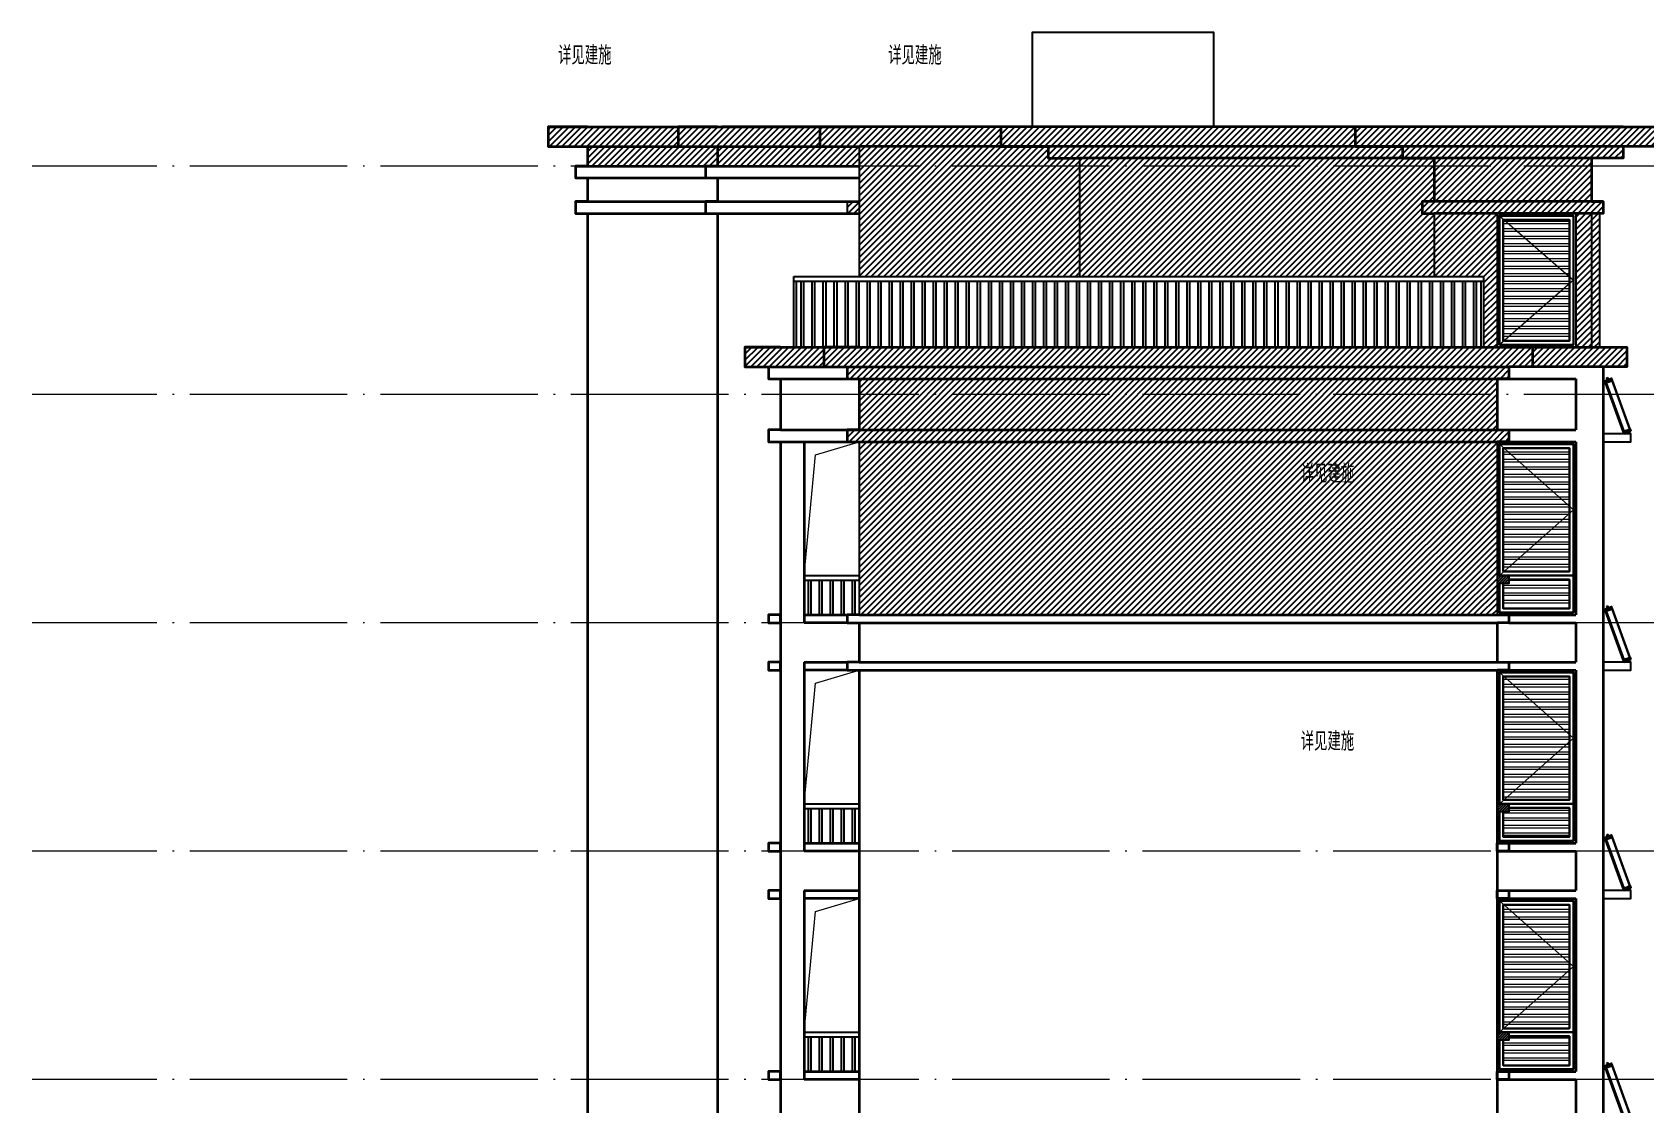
# Model space of a CAD drawing. Extents: x -518115 to 790560, y -210384 to 1628073.
# Drawn here: x 419417 to 439905, y -16788 to -3168 of the extents above; entities that cross this region are included whole.
import ezdxf
from ezdxf.xclip import XClip

# ---------------------------------------------------------------- set-up
doc = ezdxf.new("R2010")
doc.units = 0
doc.header["$LTSCALE"] = 1000
doc.header["$MEASUREMENT"] = 0
doc.header["$XCLIPFRAME"] = 0
doc.linetypes.add('DOTE', pattern=[2.42, 2, -0.2, 0.02, -0.2])
for name, color, linetype in [('3-剖面填充（细）', 250, 'Continuous'), ('PUB_TEXT', 4, 'Continuous'), ('Stair-栏杆', 142, 'Continuous'), ('实线层', 7, 'Continuous'), ('看线', 251, 'Continuous')]:
    doc.layers.add(name, color=color, linetype=linetype)
for name, color, linetype, lineweight in [('DOTE', 19, 'DOTE', 9), ('立面-中轮廓线', 213, 'Continuous', 35), ('立面-普通轮廓', 7, 'Continuous', 18), ('立面-洞口示意', 152, 'Continuous', 13), ('立面-窗', 129, 'Continuous', 30), ('立面-窗开启线', 250, 'Continuous', 13)]:
    doc.layers.add(name, color=color, linetype=linetype, lineweight=lineweight)
doc.styles.add('_TCH_AXIS', font='COMPLEX', dxfattribs={"bigfont": 'GBCBIG'})
pattern_1 = [(45, (0, 0), (-39.2886205, 39.2886205), [])]

# ---------------------------------------------------------------- blocks, each defined once
blk = doc.blocks.new('A$C01192DFB')
at = {"layer": '实线层', "color": 5}
for p, q in [((-469, -397), (-244, 220)), ((-468, -397), (-243, 220)), ((-243, 220), (-468, -397)), ((-240, 219), (-465, -398)), ((-240, 219), (-464, -398)), ((-245, 221), (-235, 249)), ((-245, 221), (-235, 249)), ((-155, 188), (-245, 221)), ((-147, 211), (-237, 244)), ((-147, 212), (-236, 244)), ((-145, 216), (-235, 249)), ((-145, 217), (-235, 249)), ((-235, 249), (-235, 249)), ((-220, 221), (-219, 224)), ((-218, 219), (-220, 221)), ((-219, 214), (-214, 228)), ((-219, 224), (-216, 224)), ((-215, 219), (-218, 219)), ((-216, 224), (-214, 222)), ((-214, 222), (-215, 219)), ((-196, 238), (-203, 238)), ((-177, 228), (-203, 238)), ((-196, 238), (-189, 258)), ((-196, 238), (-181, 233)), ((-174, 252), (-189, 258)), ((-181, 233), (-174, 252)), ((-181, 233), (-177, 228)), ((-179, 200), (-174, 214)), ((-179, 206), (-178, 209)), ((-177, 204), (-179, 206)), ((-178, 209), (-176, 209)), ((-176, 209), (-174, 207)), ((-174, 207), (-175, 204)), ((-155, 188), (-145, 217)), ((-155, 188), (-145, 216)), ((-145, 216), (-145, 216)), ((-166, 192), (-391, -425)), ((-166, 192), (-390, -425)), ((-382, -428), (-157, 189)), ((-157, 189), (-381, -429)), ((-381, -429), (-156, 189)), ((-175, 204), (-177, 204)), ((-470, -396), (-480, -424)), ((-469, -397), (-480, -425)), ((-380, -429), (-470, -396)), ((-380, -429), (-468, -397)), ((-446, -408), (-451, -422)), ((-480, -424), (-480, -424)), ((-390, -457), (-480, -425)), ((-390, -457), (-480, -425)), ((-388, -453), (-478, -420)), ((-389, -453), (-478, -420)), ((-450, -413), (-451, -415)), ((-451, -415), (-449, -418)), ((-447, -412), (-450, -413)), ((-449, -418), (-447, -417)), ((-446, -414), (-447, -412)), ((-447, -417), (-446, -414)), ((-407, -429), (-408, -431)), ((-408, -431), (-406, -433)), ((-402, -424), (-407, -438)), ((-404, -428), (-407, -429)), ((-406, -433), (-403, -433)), ((-402, -430), (-404, -428)), ((-403, -433), (-402, -430)), ((-380, -429), (-390, -457)), ((-380, -429), (-390, -457)), ((-390, -457), (-390, -457))]:
    blk.add_line(p, q, dxfattribs=at)
for points in [[(-237, 244), (-237, 244), (-237, 244), (-236, 244), (-236, 244)], [(-147, 211), (-147, 212), (-147, 212), (-147, 212), (-147, 212)], [(-478, -420), (-478, -420), (-478, -420), (-478, -420), (-478, -420)], [(-388, -453), (-388, -453), (-388, -453), (-389, -453), (-389, -453)]]:
    blk.add_lwpolyline(points, dxfattribs=at)
for centre, radius in [((-217, 221), 10), ((-217, 221), 9.5), ((-177, 207), 10), ((-177, 207), 9.5), ((-448, -415), 9.5), ((-448, -415), 10), ((-405, -431), 10), ((-405, -431), 9.5)]:
    blk.add_circle(centre, radius, dxfattribs=at)
for centre, start, end in [((-235, 249), 70, 160), ((-145, 216), 340, 70), ((-480, -424), 160, 250), ((-390, -457), 250, 340)]:
    blk.add_arc(centre, 0.5, start, end, dxfattribs=at)
blk = doc.blocks.new('A$C20471149')
at = {"layer": '立面-窗开启线', "ltscale": 0.5, "true_color": 0x88471b}
h = blk.add_hatch(dxfattribs=at)
h.set_pattern_fill('ANSI32', color=36, scale=20, angle=135)
h.set_pattern_definition([(180, (-1000, -50), (-7e-15, -95.25), []), (180, (-1031.75, -18.25), (-7e-15, -95.25), [])])
edge = h.paths.add_edge_path()
edge.add_line((-80, 2120), (-80, 550))
edge.add_line((-80, 550), (-920, 550))
edge.add_line((-920, 551), (-920, 2120))
edge.add_line((-920, 2120), (-80, 2120))
h = blk.add_hatch(dxfattribs=at)
h.set_pattern_fill('ANSI32', color=36, scale=20, angle=135)
h.set_pattern_definition([(180, (-1000, -1745), (-7e-15, -95.25), []), (180, (-1031.75, -1713.25), (-7e-15, -95.25), [])])
edge = h.paths.add_edge_path()
edge.add_line((-80, 450), (-80, 80))
edge.add_line((-80, 80), (-920, 80))
edge.add_line((-920, 82), (-920, 450))
edge.add_line((-920, 450), (-80, 450))
at = {"layer": '立面-普通轮廓'}
blk.add_lwpolyline([(-1000, 0), (0, 0), (0, 2200), (-1000, 2200)], close=True, dxfattribs=at)
at = {"layer": '立面-窗'}
for points in [[(-970, 500), (-30, 500), (-30, 2170), (-970, 2170)], [(-920, 550), (-80, 550), (-80, 2120), (-920, 2120)], [(-970, 500), (-30, 500), (-30, 30), (-970, 30)], [(-920, 450), (-80, 450), (-80, 80), (-920, 80)]]:
    blk.add_lwpolyline(points, close=True, dxfattribs=at)
at = {"layer": '立面-窗开启线', "ltscale": 0.5}
blk.add_lwpolyline([(-970, 2170), (-30, 1335), (-970, 500)], dxfattribs=at)
blk = doc.blocks.new('A$C5EA73215')
at = {"layer": '立面-窗开启线', "ltscale": 0.5, "true_color": 0x88471b}
h = blk.add_hatch(dxfattribs=at)
h.set_pattern_fill('ANSI32', color=36, scale=20, angle=135)
h.set_pattern_definition([(180, (0, -550), (-7e-15, -95.25), []), (180, (-31.75, -518.25), (-7e-15, -95.25), [])])
edge = h.paths.add_edge_path()
edge.add_line((920, 1620), (920, 80))
edge.add_line((920, 80), (80, 80))
edge.add_line((80, 86), (80, 1620))
edge.add_line((80, 1620), (920, 1620))
at = {"layer": '立面-普通轮廓'}
blk.add_lwpolyline([(0, 0), (1000, 0), (1000, 1700), (0, 1700)], close=True, dxfattribs=at)
at = {"layer": '立面-窗'}
for points in [[(30, 30), (970, 30), (970, 1670), (30, 1670)], [(80, 80), (920, 80), (920, 1620), (80, 1620)]]:
    blk.add_lwpolyline(points, close=True, dxfattribs=at)
at = {"layer": '立面-窗开启线', "ltscale": 0.5}
blk.add_lwpolyline([(30, 1670), (970, 850), (30, 30)], dxfattribs=at)
blk = doc.blocks.new('A$C1CE41FC2')
at = {"color": 7}
blk.add_lwpolyline([(-1350, 600), (-1200, 600), (-1200, 500), (-1350, 500)], dxfattribs=at)
at = {"layer": 'Stair-栏杆'}
for p, q in [((-10150, 600), (-9450, 600)), ((-10150, 540), (-9450, 540))]:
    blk.add_line(p, q, dxfattribs=at)
for points in [[(-10095, 100), (-10095, 540)], [(-10065, 540), (-10065, 100)], [(-9955, 100), (-9955, 540)], [(-9925, 540), (-9925, 100)], [(-9815, 100), (-9815, 540)], [(-9785, 540), (-9785, 100)], [(-9675, 100), (-9675, 540)], [(-9645, 540), (-9645, 100)], [(-9535, 100), (-9535, 540)], [(-9505, 540), (-9505, 100)]]:
    blk.add_lwpolyline(points, dxfattribs=at)
at = {"layer": '看线', "color": 2, "ltscale": 0.5}
blk.add_lwpolyline([(0, 2300), (350, 2300), (350, 2400), (0, 2400)], dxfattribs=at)
at = {"layer": '立面-中轮廓线'}
for p, q in [((-12900, 2900), (-12900, 0)), ((-11250, 2900), (-11250, 0)), ((-10450, 2900), (-10450, 0)), ((-9450, 2900), (-9450, 0)), ((-1350, 2900), (-1350, 0)), ((-350, 2900), (-350, 2400)), ((0, 2900), (0, 0)), ((-10150, 2400), (-10150, 0)), ((-1350, 2400), (-350, 2400)), ((-1350, 2300), (-350, 2300)), ((-350, 2300), (-350, 100)), ((-1350, 100), (-350, 100)), ((-1350, 0), (-350, 0))]:
    blk.add_line(p, q, dxfattribs=at)
for points in [[(-10450, 2400), (-10600, 2400), (-10600, 2300), (-10450, 2300)], [(-1350, 2400), (-1200, 2400), (-1200, 2300), (-1350, 2300)], [(-10450, 100), (-10600, 100), (-10600, 0), (-10450, 0)], [(-1350, 100), (-1200, 100), (-1200, 0), (-1350, 0)]]:
    blk.add_lwpolyline(points, close=True, dxfattribs=at)
for points in [[(-10150, 2400), (-9450, 2400)], [(-9450, 2300), (-10150, 2300)], [(-10150, 100), (-9450, 100)], [(-9450, 0), (-10150, 0)]]:
    blk.add_lwpolyline(points, dxfattribs=at)
ref = blk.add_blockref('A$C01192DFB', (-130, 2857), dxfattribs=dict(xscale=-1))
XClip(ref).set_block_clipping_path([(-480.0299541872, -457.2449296495), (-130.0294295369, 313.7550703502)])
ref = blk.add_blockref('A$C20471149', (-350, 100))
XClip(ref).set_block_clipping_path([(-999.9999999993, 2199.9999999997), (-999.9999999999, 500), (-849.9999906436, 500), (-849.9999906436, 400), (-999.9999999999, 400.0000000001), (-1000, 0), (0, -0.0000000003), (0, 2200.0374167052)])

msp = doc.modelspace()

# ---------------------------------------------------------------- hatches: boundary and pattern name
at = {"layer": '3-剖面填充（细）'}
h = msp.add_hatch(dxfattribs=at)
h.set_pattern_fill('ANSI31', color=256, scale=35)
h.set_pattern_definition(pattern_1)
h.paths.add_polyline_path([(426316.6, -4868.1), (429916.6, -4868.1), (429916.6, -5318.1), (429766.6, -5318.1), (429766.6, -5468.1), (439366.6, -5468.1), (439366.6, -5318.1), (439216.6, -5318.1), (439216.6, -4768.1), (439616.6, -4768.1), (439616.6, -4618.1), (440216.6, -4618.1), (440216.6, -4368.1), (425966.6, -4368.1), (425966.6, -4618.1), (426466.6, -4618.1), (426466.6, -4868.1), (426316.6, -4868.1)])
h = msp.add_hatch(dxfattribs=at)
h.set_pattern_fill('ANSI31', color=256, scale=35)
h.set_pattern_definition(pattern_1)
h.paths.add_polyline_path([(437846.6, -6268.1), (437846.6, -7168), (438016.6, -7168), (438016.6, -5468.1), (429916.6, -5468.1), (429916.6, -6268.1)])
h = msp.add_hatch(dxfattribs=at)
h.set_pattern_fill('ANSI31', color=256, scale=35)
h.set_pattern_definition([(45, (-119654.92, 39913.236), (-39.2886205, 39.2886205), [])])
h.paths.add_polyline_path([(439016.6, -7168), (439316.6, -7168), (439316.6, -5468.1), (439016.6, -5468.1)])
h = msp.add_hatch(dxfattribs=at)
h.set_pattern_fill('ANSI31', color=256, scale=35)
h.set_pattern_definition([(45, (4950, -53444.047), (-39.2886205, 39.2886205), [])])
h.paths.add_polyline_path([(428766.6, -7418.1), (429466.6, -7418.1), (429766.6, -7418.1), (429766.6, -7568.1), (429916.6, -7568.1), (429916.6, -8218.1), (429766.6, -8218.1), (429766.6, -8368), (438166.6, -8368), (438166.6, -8218), (438016.6, -8218), (438016.6, -7568), (438166.6, -7568), (438166.6, -7418), (439666.6, -7418), (439666.6, -7168), (428466.6, -7168), (428466.6, -7418.1)])
h = msp.add_hatch(dxfattribs=at)
h.set_pattern_fill('ANSI31', color=256, scale=35)
h.set_pattern_definition([(45, (-121004.92, 37013.274), (-39.2886205, 39.2886205), [])])
h.paths.add_polyline_path([(429916.6, -10568.1), (438016.6, -10568.1), (438016.6, -8368), (429916.6, -8368)])
h = msp.add_hatch(dxfattribs=at)
h.set_pattern_fill('ANSI31', color=256, scale=15)
h.set_pattern_definition([(45, (-97241.421, -63344.084), (-16.8379802, 16.8379802), [])])
h.paths.add_polyline_path([(438016.6, -10168.1), (438166.6, -10168.1), (438166.6, -10068.1), (438016.6, -10068.1)])
h = msp.add_hatch(dxfattribs=at)
h.set_pattern_fill('ANSI31', color=256, scale=15)
h.set_pattern_definition([(45, (-97241.421, -66244.084), (-16.8379802, 16.8379802), [])])
h.paths.add_polyline_path([(438016.6, -13068.1), (438166.6, -13068.1), (438166.6, -12968.1), (438016.6, -12968.1)])
h = msp.add_hatch(dxfattribs=at)
h.set_pattern_fill('ANSI31', color=256, scale=15)
h.set_pattern_definition([(45, (-97241.421, -69144.084), (-16.8379802, 16.8379802), [])])
h.paths.add_polyline_path([(438016.6, -15968.1), (438166.6, -15968.1), (438166.6, -15868.1), (438016.6, -15868.1)])

# ---------------------------------------------------------------- linework, layer by layer
at = {"color": 7}
for p, q in [((429916.6, -4618.1), (429916.6, -6268.1)), ((432716.6, -4768.1), (432716.6, -6268.1)), ((437216.6, -5468.1), (437216.6, -6268.1)), ((438016.6, -5468.1), (438016.6, -7168.1)), ((439016.6, -5468), (439016.6, -7168)), ((439216.6, -5468.1), (439216.6, -7168)), ((439316.6, -5468.1), (439316.6, -7168)), ((429916.6, -8368.1), (429916.6, -10568.1)), ((438016.6, -8368), (438016.6, -10568.1))]:
    msp.add_line(p, q, dxfattribs=at)
for points in [[(432116.6, -4368.1), (432116.6, -3168.1), (434416.6, -3168.1), (434416.6, -4368.1)], [(429916.6, -5318.1), (429766.6, -5318.1), (429766.6, -5468.1), (429916.6, -5468.1)], [(438016.6, -10068.1), (438166.6, -10068.1), (438166.6, -10168.1), (438016.6, -10168.1)], [(438016.6, -12968.1), (438166.6, -12968.1), (438166.6, -13068.1), (438016.6, -13068.1)]]:
    msp.add_lwpolyline(points, dxfattribs=at)
at = {"layer": 'DOTE', "linetype": 'DOTE'}
for p, q in [((471816.6, -4868.1), (419416.6, -4868.1)), ((471816.6, -7768.1), (419416.6, -7768.1)), ((471816.6, -10668.1), (419416.6, -10668.1)), ((471816.6, -13568.1), (419416.6, -13568.1)), ((471816.6, -16468.1), (419416.6, -16468.1))]:
    msp.add_line(p, q, dxfattribs=at)
at = {"layer": 'Stair-栏杆'}
for p, q in [((429086.6, -6268.1), (437846.6, -6268.1)), ((429086.6, -6328.1), (437846.6, -6328.1)), ((429216.6, -10068), (429916.6, -10068)), ((429216.6, -10128), (429916.6, -10128)), ((429216.6, -12968.1), (429916.6, -12968.1)), ((429216.6, -13028.1), (429916.6, -13028.1))]:
    msp.add_line(p, q, dxfattribs=at)
for points in [[(429086.6, -7168.1), (429086.6, -6268.1)], [(429116.6, -6328.1), (429116.6, -7168.1)], [(429181.6, -7168.1), (429181.6, -6328.1)], [(429211.6, -6328.1), (429211.6, -7168.1)], [(429321.6, -7168.1), (429321.6, -6328.1)], [(429351.6, -6328.1), (429351.6, -7168.1)], [(429461.6, -7168.1), (429461.6, -6328.1)], [(429491.6, -6328.1), (429491.6, -7168.1)], [(429601.6, -7168.1), (429601.6, -6328.1)], [(429631.6, -6328.1), (429631.6, -7168.1)], [(429741.6, -7168.1), (429741.6, -6328.1)], [(429771.6, -6328.1), (429771.6, -7168.1)], [(429881.6, -7168.1), (429881.6, -6328.1)], [(429911.6, -6328.1), (429911.6, -7168.1)], [(430021.6, -7168.1), (430021.6, -6328.1)], [(430051.6, -6328.1), (430051.6, -7168.1)], [(430161.6, -7168.1), (430161.6, -6328.1)], [(430191.6, -6328.1), (430191.6, -7168.1)], [(430301.6, -7168.1), (430301.6, -6328.1)], [(430331.6, -6328.1), (430331.6, -7168.1)], [(430441.6, -7168.1), (430441.6, -6328.1)], [(430471.6, -6328.1), (430471.6, -7168.1)], [(430581.6, -7168.1), (430581.6, -6328.1)], [(430611.6, -6328.1), (430611.6, -7168.1)], [(430721.6, -7168.1), (430721.6, -6328.1)], [(430751.6, -6328.1), (430751.6, -7168.1)], [(430861.6, -7168.1), (430861.6, -6328.1)], [(430891.6, -6328.1), (430891.6, -7168.1)], [(431001.6, -7168.1), (431001.6, -6328.1)], [(431031.6, -6328.1), (431031.6, -7168.1)], [(431141.6, -7168.1), (431141.6, -6328.1)], [(431171.6, -6328.1), (431171.6, -7168.1)], [(431281.6, -7168.1), (431281.6, -6328.1)], [(431311.6, -6328.1), (431311.6, -7168.1)], [(431421.6, -7168.1), (431421.6, -6328.1)], [(431451.6, -6328.1), (431451.6, -7168.1)], [(431561.6, -7168.1), (431561.6, -6328.1)], [(431591.6, -6328.1), (431591.6, -7168.1)], [(431701.6, -7168.1), (431701.6, -6328.1)], [(431731.6, -6328.1), (431731.6, -7168.1)], [(431841.6, -7168.1), (431841.6, -6328.1)], [(431871.6, -6328.1), (431871.6, -7168.1)], [(431981.6, -7168.1), (431981.6, -6328.1)], [(432011.6, -6328.1), (432011.6, -7168.1)], [(432121.6, -7168.1), (432121.6, -6328.1)], [(432151.6, -6328.1), (432151.6, -7168.1)], [(432261.6, -7168.1), (432261.6, -6328.1)], [(432291.6, -6328.1), (432291.6, -7168.1)], [(432401.6, -7168.1), (432401.6, -6328.1)], [(432431.6, -6328.1), (432431.6, -7168.1)], [(432541.6, -7168.1), (432541.6, -6328.1)], [(432571.6, -6328.1), (432571.6, -7168.1)], [(432681.6, -7168.1), (432681.6, -6328.1)], [(432711.6, -6328.1), (432711.6, -7168.1)], [(432821.6, -7168.1), (432821.6, -6328.1)], [(432851.6, -6328.1), (432851.6, -7168.1)], [(432961.6, -7168.1), (432961.6, -6328.1)], [(432991.6, -6328.1), (432991.6, -7168.1)], [(433101.6, -7168.1), (433101.6, -6328.1)], [(433131.6, -6328.1), (433131.6, -7168.1)], [(433241.6, -7168.1), (433241.6, -6328.1)], [(433271.6, -6328.1), (433271.6, -7168.1)], [(433381.6, -7168.1), (433381.6, -6328.1)], [(433411.6, -6328.1), (433411.6, -7168.1)], [(433521.6, -7168.1), (433521.6, -6328.1)], [(433551.6, -6328.1), (433551.6, -7168.1)], [(433661.6, -7168.1), (433661.6, -6328.1)], [(433691.6, -6328.1), (433691.6, -7168.1)], [(433801.6, -7168.1), (433801.6, -6328.1)], [(433831.6, -6328.1), (433831.6, -7168.1)], [(433941.6, -7168.1), (433941.6, -6328.1)], [(433971.6, -6328.1), (433971.6, -7168.1)], [(434081.6, -7168.1), (434081.6, -6328.1)], [(434111.6, -6328.1), (434111.6, -7168.1)], [(434221.6, -7168.1), (434221.6, -6328.1)], [(434251.6, -6328.1), (434251.6, -7168.1)], [(434361.6, -7168.1), (434361.6, -6328.1)], [(434391.6, -6328.1), (434391.6, -7168.1)], [(434501.6, -7168.1), (434501.6, -6328.1)], [(434531.6, -6328.1), (434531.6, -7168.1)], [(434641.6, -7168.1), (434641.6, -6328.1)], [(434671.6, -6328.1), (434671.6, -7168.1)], [(434781.6, -7168.1), (434781.6, -6328.1)], [(434811.6, -6328.1), (434811.6, -7168.1)], [(434921.6, -7168.1), (434921.6, -6328.1)], [(434951.6, -6328.1), (434951.6, -7168.1)], [(435061.6, -7168.1), (435061.6, -6328.1)], [(435091.6, -6328.1), (435091.6, -7168.1)], [(435201.6, -7168.1), (435201.6, -6328.1)], [(435231.6, -6328.1), (435231.6, -7168.1)], [(435341.6, -7168.1), (435341.6, -6328.1)], [(435371.6, -6328.1), (435371.6, -7168.1)], [(435481.6, -7168.1), (435481.6, -6328.1)], [(435511.6, -6328.1), (435511.6, -7168.1)], [(435621.6, -7168.1), (435621.6, -6328.1)], [(435651.6, -6328.1), (435651.6, -7168.1)], [(435761.6, -7168.1), (435761.6, -6328.1)], [(435791.6, -6328.1), (435791.6, -7168.1)], [(435901.6, -7168.1), (435901.6, -6328.1)], [(435931.6, -6328.1), (435931.6, -7168.1)], [(436041.6, -7168.1), (436041.6, -6328.1)], [(436071.6, -6328.1), (436071.6, -7168.1)], [(436181.6, -7168.1), (436181.6, -6328.1)], [(436211.6, -6328.1), (436211.6, -7168.1)], [(436321.6, -7168.1), (436321.6, -6328.1)], [(436351.6, -6328.1), (436351.6, -7168.1)], [(436461.6, -7168.1), (436461.6, -6328.1)], [(436491.6, -6328.1), (436491.6, -7168.1)], [(436601.6, -7168.1), (436601.6, -6328.1)], [(436631.6, -6328.1), (436631.6, -7168.1)], [(436741.6, -7168.1), (436741.6, -6328.1)], [(436771.6, -6328.1), (436771.6, -7168.1)], [(436881.6, -7168.1), (436881.6, -6328.1)], [(436911.6, -6328.1), (436911.6, -7168.1)], [(437021.6, -7168.1), (437021.6, -6328.1)], [(437051.6, -6328.1), (437051.6, -7168.1)], [(437161.6, -7168.1), (437161.6, -6328.1)], [(437191.6, -6328.1), (437191.6, -7168.1)], [(437301.6, -7168.1), (437301.6, -6328.1)], [(437331.6, -6328.1), (437331.6, -7168.1)], [(437441.6, -7168.1), (437441.6, -6328.1)], [(437471.6, -6328.1), (437471.6, -7168.1)], [(437581.6, -7168.1), (437581.6, -6328.1)], [(437611.6, -6328.1), (437611.6, -7168.1)], [(437721.6, -7168.1), (437721.6, -6328.1)], [(437751.6, -6328.1), (437751.6, -7168.1)], [(437816.6, -7168.1), (437816.6, -6328.1)], [(437846.6, -6268.1), (437846.6, -7168.1)], [(429271.6, -10568), (429271.6, -10128)], [(429301.6, -10128), (429301.6, -10568)], [(429411.6, -10568), (429411.6, -10128)], [(429441.6, -10128), (429441.6, -10568)], [(429551.6, -10568), (429551.6, -10128)], [(429581.6, -10128), (429581.6, -10568)], [(429691.6, -10568), (429691.6, -10128)], [(429721.6, -10128), (429721.6, -10568)], [(429831.6, -10568), (429831.6, -10128)], [(429861.6, -10128), (429861.6, -10568)], [(429271.6, -13468.1), (429271.6, -13028.1)], [(429301.6, -13028.1), (429301.6, -13468.1)], [(429411.6, -13468.1), (429411.6, -13028.1)], [(429441.6, -13028.1), (429441.6, -13468.1)], [(429551.6, -13468.1), (429551.6, -13028.1)], [(429581.6, -13028.1), (429581.6, -13468.1)], [(429691.6, -13468.1), (429691.6, -13028.1)], [(429721.6, -13028.1), (429721.6, -13468.1)], [(429831.6, -13468.1), (429831.6, -13028.1)], [(429861.6, -13028.1), (429861.6, -13468.1)]]:
    msp.add_lwpolyline(points, dxfattribs=at)
at = {"layer": '看线', "color": 2, "ltscale": 0.5}
for points in [[(439366.6, -8368), (439716.6, -8368), (439716.6, -8268), (439366.6, -8268)], [(439366.6, -11268), (439716.6, -11268), (439716.6, -11168), (439366.6, -11168)]]:
    msp.add_lwpolyline(points, dxfattribs=at)
at = {"layer": '立面-中轮廓线', "color": 2}
for p, q in [((425966.6, -4368.1), (429916.6, -4368.1)), ((439616.6, -4368.1), (428175, -4368.1)), ((425966.6, -4618.1), (429916.6, -4618.1)), ((439616.6, -4618.1), (429916.6, -4618.1)), ((426316.6, -4868.1), (429916.6, -4868.1)), ((439616.6, -4768.1), (432716.6, -4768.1)), ((426316.6, -5018.1), (429916.6, -5018.1)), ((426316.6, -5318.1), (429916.6, -5318.1)), ((439366.6, -5318.1), (437216.6, -5318.1)), ((426316.6, -5468.1), (429916.6, -5468.1)), ((439366.6, -5468.1), (437216.6, -5468.1)), ((428466.6, -7168), (438166.6, -7168)), ((428766.6, -7418.1), (438166.6, -7418)), ((428916.6, -7568.1), (438166.6, -7568)), ((428916.6, -8218), (438166.6, -8218)), ((428916.6, -8368), (438166.6, -8368)), ((429916.6, -10568.1), (438016.6, -10568.1)), ((429916.6, -10668.1), (438016.6, -10668.1)), ((429916.6, -11168.1), (438016.6, -11168.1)), ((429916.6, -11268.1), (438016.6, -11268.1))]:
    msp.add_line(p, q, dxfattribs=at)
at = {"layer": '立面-中轮廓线'}
for p, q in [((426466.6, -5468.1), (426466.6, -7768.1)), ((428116.6, -5468.1), (428116.6, -7768.1)), ((438166.6, -7568), (439016.6, -7568)), ((439016.6, -7568), (439016.6, -8218)), ((439366.6, -7418), (439366.6, -7768.1)), ((426466.6, -7768.1), (426466.6, -10668.1)), ((428116.6, -7768.1), (428116.6, -10668.1)), ((439366.6, -7768.1), (439366.6, -10668.1)), ((428916.6, -8368.1), (428916.6, -10668.1)), ((429216.6, -8368), (429216.6, -10668)), ((438166.6, -8218), (439016.6, -8218)), ((438166.6, -8368), (439016.6, -8368)), ((439016.6, -8368), (439016.6, -10568.1)), ((438166.6, -10568.1), (439016.6, -10568.1)), ((426466.6, -10668.1), (426466.6, -13568.1)), ((428116.6, -10668.1), (428116.6, -13568.1)), ((428916.6, -10668.1), (428916.6, -13568.1)), ((438166.6, -10668.1), (439016.6, -10668.1)), ((439016.6, -10668.1), (439016.6, -11168)), ((439366.6, -10668.1), (439366.6, -13568.1)), ((429216.6, -11168), (429216.6, -13568.1)), ((429916.6, -11268.1), (429916.6, -13568.1)), ((429916.6, -11268.1), (429916.6, -13568.1)), ((438016.6, -11268), (438016.6, -13568.1)), ((438166.6, -11168.1), (439016.6, -11168)), ((438166.6, -11268.1), (439016.6, -11268)), ((439016.6, -11268), (439016.6, -13468.1)), ((438016.6, -13468.1), (439016.6, -13468.1)), ((438016.6, -13568.1), (439016.6, -13568.1))]:
    msp.add_line(p, q, dxfattribs=at)
at = {"layer": '立面-中轮廓线', "color": 2}
for points in [[(426466.6, -4368.1), (425966.6, -4368.1), (425966.6, -4618.1), (426466.6, -4618.1), (426466.6, -4868.1), (426316.6, -4868.1), (426316.6, -5018.1), (426466.6, -5018.1), (426466.6, -5318.1), (426316.6, -5318.1), (426316.6, -5468.1), (426466.6, -5468.1)], [(428116.6, -4368.1), (427616.6, -4368.1), (427616.6, -4618.1), (428116.6, -4618.1), (428116.6, -4868.1), (427966.6, -4868.1), (427966.6, -5018.1), (428116.6, -5018.1), (428116.6, -5318.1), (427966.6, -5318.1), (427966.6, -5468.1), (428116.6, -5468.1)], [(429916.6, -4368.1), (429416.6, -4368.1), (429416.6, -4618.1), (429516.6, -4618.1), (429516.6, -4618.1), (429916.6, -4618.1)], [(432716.6, -4368.1), (431716.6, -4368.1), (431716.6, -4618.1), (432316.6, -4618.1), (432316.6, -4768.1), (432716.6, -4768.1)], [(437216.6, -4368.1), (436216.6, -4368.1), (436216.6, -4618.1), (436816.6, -4618.1), (436816.6, -4768.1), (437216.6, -4768.1), (437216.6, -5318.1), (437066.6, -5318.1), (437066.6, -5468.1), (437216.6, -5468.1)], [(439216.6, -4368.1), (440216.6, -4368.1), (440216.6, -4618.1), (439616.6, -4618.1), (439616.6, -4768.1), (439216.6, -4768.1), (439216.6, -5318.1), (439366.6, -5318.1), (439366.6, -5468.1), (439216.6, -5468.1)], [(428916.6, -7168.1), (428466.6, -7168.1), (428466.6, -7418.1), (428766.6, -7418.1), (428766.6, -7568.1), (428916.6, -7568.1), (428916.6, -8218.1), (428766.6, -8218.1), (428766.6, -8368.1), (428916.6, -8368.1)], [(429916.6, -7168.1), (429466.6, -7168.1), (429466.6, -7418.1), (429766.6, -7418.1), (429766.6, -7568.1), (429916.6, -7568.1), (429916.6, -8218.1), (429766.6, -8218.1), (429766.6, -8368.1), (429916.6, -8368.1)], [(438016.6, -7168), (438466.6, -7168), (438466.6, -7418), (438166.6, -7418), (438166.6, -7568), (438016.6, -7568), (438016.6, -8218), (438166.6, -8218), (438166.6, -8368), (438016.6, -8368)], [(438466.6, -7168), (439666.6, -7168), (439666.6, -7418), (438466.6, -7418)], [(429916.6, -10568.1), (429766.6, -10568.1), (429766.6, -10668.1), (429916.6, -10668.1), (429916.6, -11168.1), (429766.6, -11168.1), (429766.6, -11268.1), (429916.6, -11268.1)], [(438016.6, -10568.1), (438166.6, -10568.1), (438166.6, -10668.1), (438016.6, -10668.1), (438016.6, -11168.1), (438166.6, -11168.1), (438166.6, -11268.1), (438016.6, -11268.1)]]:
    msp.add_lwpolyline(points, dxfattribs=at)
at = {"layer": '立面-中轮廓线'}
for points in [[(428916.6, -10568.1), (428766.6, -10568.1), (428766.6, -10668.1), (428916.6, -10668.1)], [(428916.6, -11168.1), (428766.6, -11168.1), (428766.6, -11268.1), (428916.6, -11268.1)], [(428916.6, -13468.1), (428766.6, -13468.1), (428766.6, -13568.1), (428916.6, -13568.1)], [(438016.6, -13468.1), (438166.6, -13468.1), (438166.6, -13568.1), (438016.6, -13568.1)]]:
    msp.add_lwpolyline(points, close=True, dxfattribs=at)
for points in [[(429216.6, -10568), (429766.6, -10568.1)], [(429766.6, -10668), (429216.6, -10668)], [(429216.6, -11168), (429766.6, -11168.1)], [(429766.6, -11268), (429216.6, -11268)], [(429216.6, -13468.1), (429916.6, -13468.1)], [(429916.6, -13568.1), (429216.6, -13568.1)]]:
    msp.add_lwpolyline(points, dxfattribs=at)
at = {"layer": '立面-洞口示意'}
for points in [[(429216.6, -10068), (429361.4, -8533.5), (429916.6, -8368)], [(429216.6, -12968.1), (429361.4, -11433.6), (429916.6, -11268.1)], [(429216.6, -15868.1), (429361.4, -14333.6), (429916.6, -14168.1)]]:
    msp.add_lwpolyline(points, dxfattribs=at)

# ---------------------------------------------------------------- block references
for name, p in [('A$C5EA73215', (438016.6, -7168.1)), ('A$C1CE41FC2', (439366.6, -16468.1)), ('A$C1CE41FC2', (439366.6, -19368.1))]:
    msp.add_blockref(name, p)
ref = msp.add_blockref('A$C01192DFB', (439236.5, -7810.8), dxfattribs=dict(xscale=-1))
XClip(ref).set_block_clipping_path([(-480.0299541872, -457.2449296495), (-130.0294295369, 313.7550703502)])
ref = msp.add_blockref('A$C20471149', (439016.6, -10568.1))
XClip(ref).set_block_clipping_path([(-999.9999999993, 2199.9999999997), (-999.9999999999, 500), (-849.9999906436, 500), (-849.9999906436, 400), (-999.9999999999, 400.0000000001), (-1000, 0), (0, -0.0000000003), (0, 2200.0374167052)])
ref = msp.add_blockref('A$C01192DFB', (439236.5, -10710.8), dxfattribs=dict(xscale=-1))
XClip(ref).set_block_clipping_path([(-480.0299541872, -457.2449296495), (-130.0294295369, 313.7550703502)])
ref = msp.add_blockref('A$C20471149', (439016.6, -13468.1))
XClip(ref).set_block_clipping_path([(-999.9999999993, 2199.9999999997), (-999.9999999999, 500), (-849.9999906436, 500), (-849.9999906436, 400), (-999.9999999999, 400.0000000001), (-1000, 0), (0, -0.0000000003), (0, 2200.0374167052)])

# ---------------------------------------------------------------- texts
at = {"layer": 'PUB_TEXT', "style": '_TCH_AXIS'}
for p in [(426093.1, -3578.6), (430284.6, -3578.6), (435523.6, -8891.4), (435523.6, -12291.4)]:
    msp.add_text('详见建施', height=236.31, dxfattribs=at).set_placement(p)

doc.saveas('drawing.dxf')
